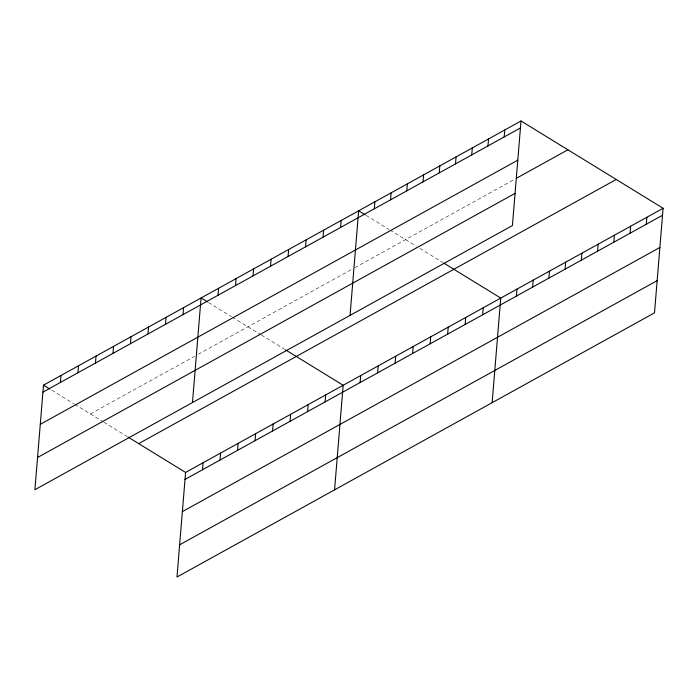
<?xml version="1.0" encoding="UTF-8"?>
<svg xmlns="http://www.w3.org/2000/svg" width="698" height="698" viewBox="0 0 698 698"><rect width="100%" height="100%" fill="white"/><g stroke="black" fill="none" stroke-linecap="round" stroke-linejoin="round"><path stroke-width="0.52" stroke-dasharray="3.49 2.62" d="M90.391 413.94L194.515 356.338M198.206 354.296L353.022 268.66M354.863 267.639L514.688 179.229M366.014 215.316L388.995 229.433M389.92 230L416.278 246.193M419.864 248.392L443.125 262.684M208.432 302.487L231.422 316.604M232.338 317.171L260.494 334.464M261.384 335.014L284.644 349.305M51.774 390.217L73.84 403.776M74.756 404.343L102.911 421.636M103.81 422.185L127.071 436.477"/><path stroke-width="1.05" d="M521.013 120.981L43.503 385.139L34.9 489.726L512.411 225.567L521.013 120.981L663.1 208.274L654.497 312.861L176.987 577.019L185.589 472.433L663.1 208.274M60.429 382.434L61.005 375.445M77.94 372.749L78.516 365.761M95.452 363.065L96.027 356.076M112.963 353.38L113.538 346.391M130.465 343.695L131.041 336.706M147.976 334.01L148.552 327.022M165.487 324.326L166.063 317.337M182.998 314.641L183.565 307.652M192.482 402.554L201.076 297.967L207.515 301.92M202.516 469.728L203.092 462.748M218.012 295.263L218.587 288.283M220.027 460.043L220.603 453.063M235.523 285.578L236.099 278.589M237.538 450.358L238.114 443.37M253.034 275.893L253.601 268.904M255.049 440.674L255.625 433.685M270.536 266.208L271.112 259.22M272.552 430.989L273.127 424M288.047 256.524L288.623 249.535M290.063 421.304L290.638 414.315M305.558 246.839L306.134 239.85M307.574 411.619L308.15 404.631M323.069 237.154L323.636 230.166M325.085 401.935L325.661 394.946M340.572 227.469L341.148 220.481M334.569 489.848L343.163 385.261L285.543 349.855M350.056 315.383L358.659 210.796L365.098 214.748M360.098 382.565L360.674 375.576M374.32 208.798L374.896 201.809M390.557 199.82L391.133 192.831M377.609 372.872L378.185 365.892M406.794 190.833L407.362 183.853M395.12 363.187L395.696 356.207M423.023 181.855L423.599 174.866M412.623 353.502L413.199 346.513M439.26 172.877L439.836 165.888M430.134 343.817L430.71 336.829M455.497 163.89L456.073 156.91M447.645 334.133L448.221 327.144M471.735 154.912L472.31 147.924M465.156 324.448L465.723 317.459M487.972 145.934L488.539 138.946M482.658 314.763L483.234 307.774M504.2 136.948L504.776 129.959M492.142 402.676L500.745 298.09L444.015 263.233M516.407 296.092L516.982 289.112M532.644 287.114L533.22 280.125M548.881 278.136L549.448 271.147M565.11 269.149L565.685 262.169M581.347 260.171L581.923 253.182M597.584 251.193L598.16 244.204M613.821 242.206L614.397 235.217M630.058 233.228L630.626 226.239M646.287 224.25L646.863 217.261M42.927 392.119L520.438 127.97M40.275 424.332L517.794 160.174M516.494 178.226L567.902 149.791M37.544 457.513L515.063 193.363M138.693 443.623L616.212 179.473M185.014 479.421L662.524 215.263M182.361 511.625L659.88 247.476M179.639 544.806L657.15 280.657M43.503 385.139L49.933 389.091M127.961 437.027L185.589 472.433"/></g></svg>
